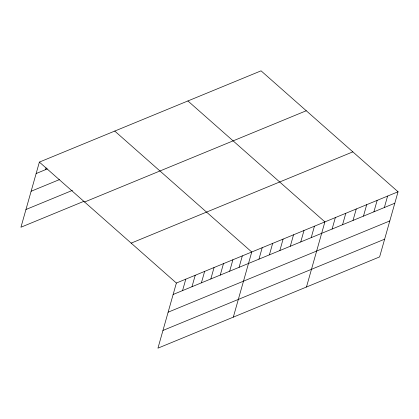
<?xml version="1.0" encoding="UTF-8"?>
<svg xmlns="http://www.w3.org/2000/svg" width="419" height="419" viewBox="0 0 419 419"><rect width="100%" height="100%" fill="white"/><g stroke="black" fill="none" stroke-linecap="round" stroke-linejoin="round"><path stroke-width="0.63" d="M398.05 191.776L176.378 283.035L157.947 348.163L379.619 256.905L398.05 191.776L261.053 70.837L39.381 162.095L20.95 227.224L83.952 201.288M45.561 169.658L46.074 167.851M182.558 290.603L185.8 279.159M191.981 286.722L195.217 275.278M201.403 282.846L204.64 271.402M210.825 278.965L214.062 267.521M220.242 275.089L223.484 263.645M229.664 271.208L232.901 259.764M239.087 267.332L242.323 255.889M233.315 317.136L251.746 252.008L114.748 131.068M258.958 259.152L262.194 247.708M269.407 254.846L272.649 243.402M279.861 250.546L283.097 239.102M290.309 246.241L293.546 234.797M300.758 241.941L303.995 230.497M311.207 237.636L314.449 226.197M306.467 287.02L324.898 221.892L187.901 100.953M332.11 229.036L335.347 217.592M342.559 224.731L345.801 213.287M353.013 220.431L356.25 208.987M363.462 216.125L366.698 204.682M373.91 211.825L377.147 200.382M384.359 207.52L387.601 196.082M36.139 173.539L47.326 168.936M31.126 191.253L59.393 179.62M25.962 209.505L72.482 190.357M84.591 202.005L306.263 110.747M131.168 243.125L352.84 151.867M173.136 294.478L394.813 203.22M168.124 312.197L389.801 220.933M162.96 330.45L384.632 239.186M39.381 162.095L176.378 283.035"/></g></svg>
